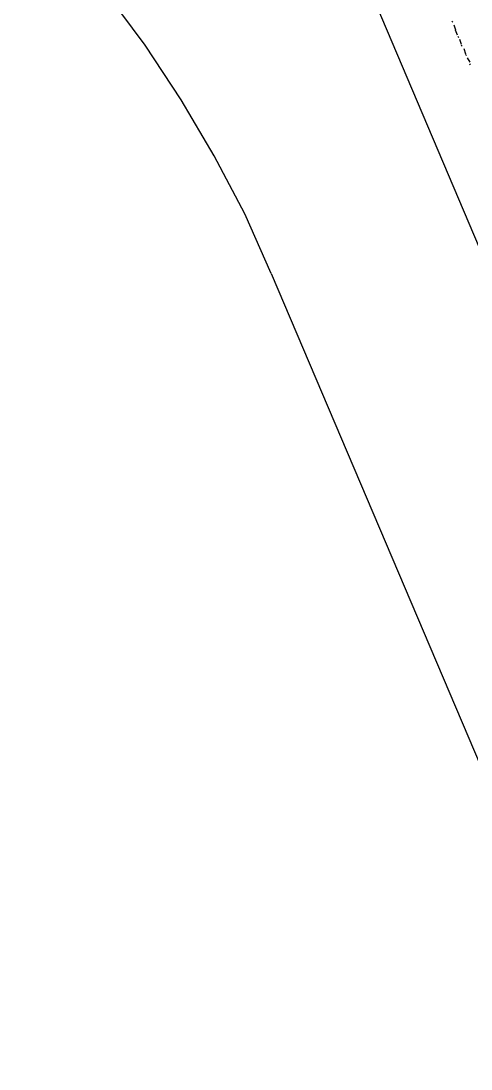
# Model space of a CAD drawing. Header units: millimetres. Extents: x -369 to -70, y -1414 to -1185.
# Drawn here: x -332.13 to -314.25, y -1338.97 to -1297.35 of the extents above; entities that cross this region are included whole.
import ezdxf

# ---------------------------------------------------------------- set-up
doc = ezdxf.new("R2010")
doc.units = ezdxf.units.MM
doc.header["$MEASUREMENT"] = 0
for name, color, linetype in [('12', 12, 'Continuous'), ('14', 14, 'Continuous'), ('6', 6, 'Continuous')]:
    doc.layers.add(name, color=color, linetype=linetype)

msp = doc.modelspace()

# ---------------------------------------------------------------- linework, layer by layer
at = {"layer": '12'}
for points in [[(-314.97, -1297.401), (-315.006, -1297.365)], [(-314.938, -1297.501), (-314.87, -1297.705)]]:
    msp.add_lwpolyline(points, dxfattribs=at)
at = {"layer": '14'}
for points in [[(-322.183, -1307.38), (-323.23, -1305.011), (-324.449, -1302.709), (-325.768, -1300.479), (-327.19, -1298.313), (-328.745, -1296.215), (-330.372, -1294.216), (-332.13, -1292.29)], [(-318.63, -1295.267), (-294.336, -1352.451)], [(-322.183, -1307.38), (-302.489, -1353.67)]]:
    msp.add_lwpolyline(points, dxfattribs=at)
at = {"layer": '6'}
for points in [[(-314.874, -1297.701), (-314.806, -1297.905)], [(-314.738, -1298.009), (-314.774, -1297.973)], [(-314.706, -1298.077), (-314.638, -1298.277)], [(-314.602, -1298.345), (-314.638, -1298.313)], [(-314.534, -1298.449), (-314.466, -1298.652)], [(-314.434, -1298.716), (-314.466, -1298.684)], [(-314.398, -1298.82), (-314.298, -1298.988)], [(-314.266, -1299.092), (-314.298, -1299.056)]]:
    msp.add_lwpolyline(points, dxfattribs=at)

doc.saveas('drawing.dxf')
